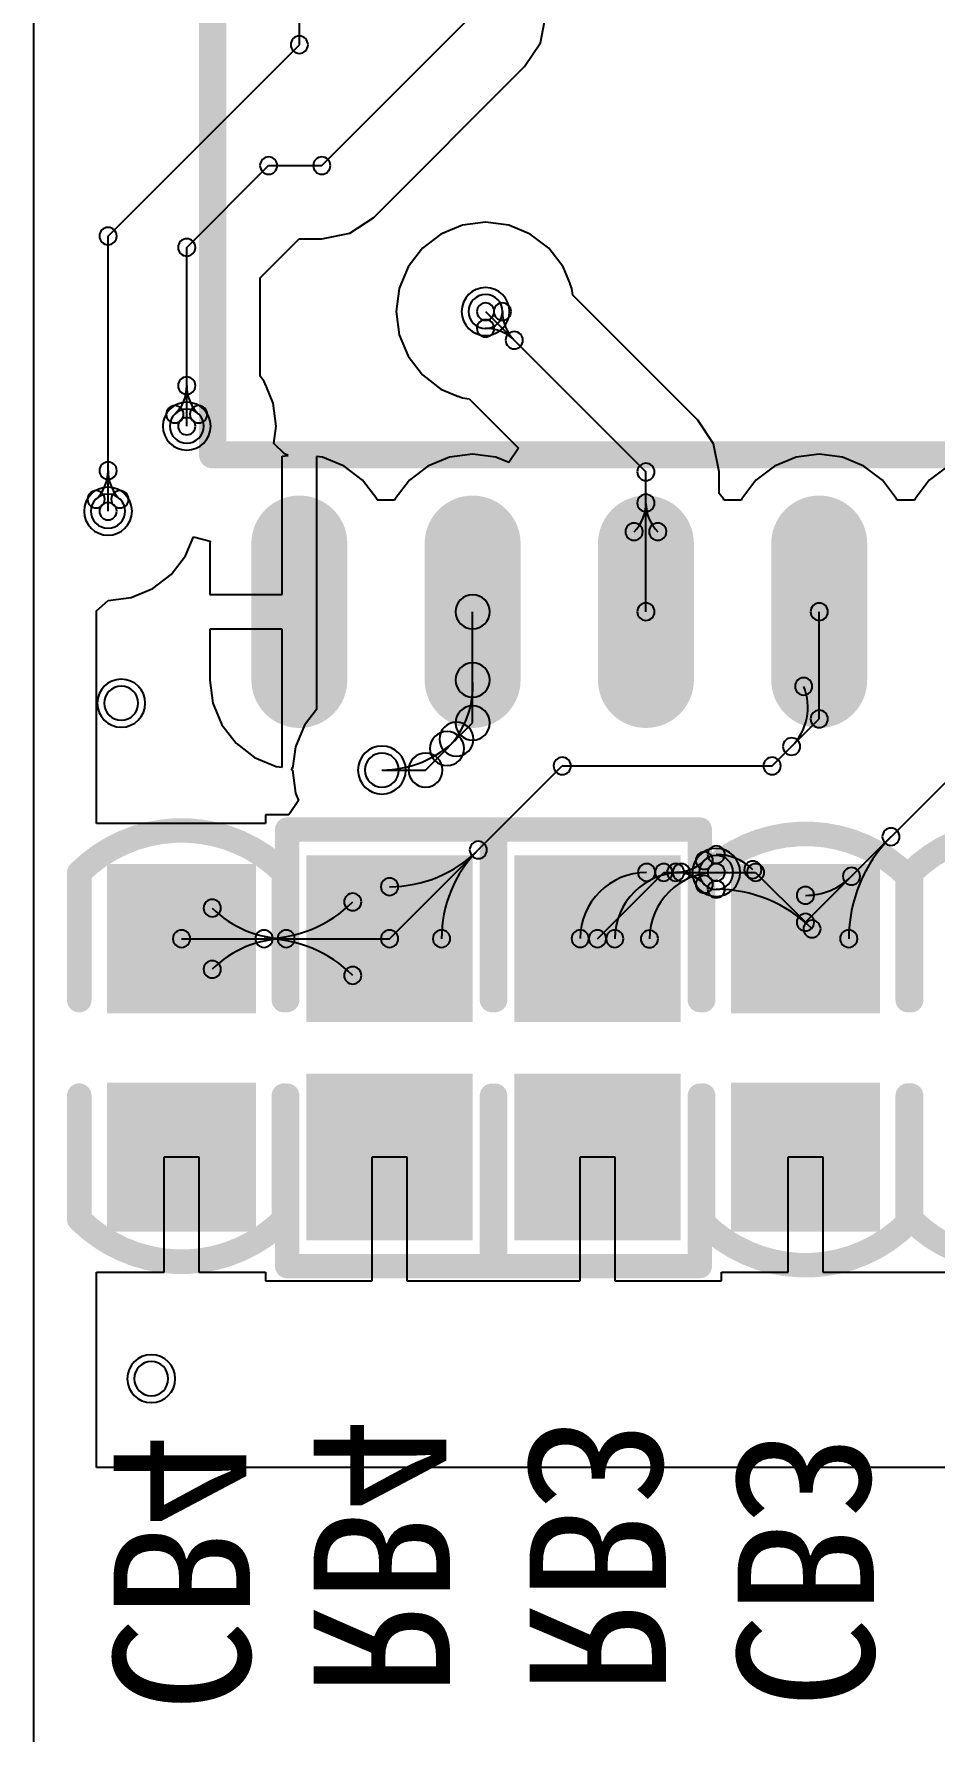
# Model space of a CAD drawing. Header units: inches. Extents: x 32166 to 34772, y 2386 to 4229.
# Drawn here: x 32893.2 to 32921.7, y 3108.7 to 3162.5 of the extents above; entities that cross this region are included whole.
import ezdxf

# ---------------------------------------------------------------- set-up
doc = ezdxf.new("R2010")
doc.units = ezdxf.units.IN
doc.header["$LTSCALE"] = 0.64311
doc.header["$MEASUREMENT"] = 0
for name, color, linetype in [('BOTTOMLAYER', 5, 'CONTINUOUS'), ('BOTTOMOVERLAY', 54, 'CONTINUOUS'), ('BOTTOMPASTE', 16, 'CONTINUOUS'), ('BOTTOMSOLDER', 6, 'CONTINUOUS'), ('KEEPOUTLAYER', 6, 'CONTINUOUS'), ('MULTILAYER', 9, 'CONTINUOUS')]:
    doc.layers.add(name, color=color, linetype=linetype)
doc.styles.get("Standard").update_dxf_attribs({"font": 'txt', "width": 0.8})

msp = doc.modelspace()

# ---------------------------------------------------------------- linework, layer by layer
at = {"layer": 'BOTTOMLAYER'}
for p, q in [((32901.57, 3162.128), (32901.57, 3167.938)), ((32902.282, 3158.305), (32907.056, 3163.079)), ((32909.2, 3162.19), (32909.377, 3163.079)), ((32895.513, 3156.072), (32901.57, 3162.128)), ((32908.697, 3161.437), (32909.2, 3162.19)), ((32903.924, 3156.664), (32908.697, 3161.437)), ((32898.006, 3155.713), (32900.598, 3158.305)), ((32900.598, 3158.305), (32902.282, 3158.305)), ((32903.171, 3156.16), (32903.924, 3156.664)), ((32906.733, 3156.418), (32906.05, 3156.135)), ((32907.466, 3156.515), (32906.733, 3156.418)), ((32908.199, 3156.418), (32907.466, 3156.515)), ((32908.882, 3156.135), (32908.199, 3156.418)), ((32895.513, 3147.362), (32895.513, 3156.072)), ((32900.327, 3154.751), (32901.559, 3155.984)), ((32901.559, 3155.984), (32902.282, 3155.984)), ((32902.282, 3155.984), (32903.171, 3156.16)), ((32906.05, 3156.135), (32905.464, 3155.685)), ((32909.469, 3155.685), (32908.882, 3156.135)), ((32898.006, 3150.054), (32898.006, 3155.713)), ((32905.464, 3155.685), (32905.014, 3155.099)), ((32909.919, 3155.099), (32909.469, 3155.685)), ((32905.014, 3155.099), (32904.731, 3154.416)), ((32910.13, 3154.589), (32909.919, 3155.099)), ((32900.327, 3151.641), (32900.327, 3154.751)), ((32904.731, 3154.416), (32904.634, 3153.683)), ((32910.142, 3154.571), (32910.13, 3154.589)), ((32910.146, 3154.55), (32910.142, 3154.571)), ((32910.202, 3154.416), (32910.146, 3154.55)), ((32910.23, 3154.201), (32910.202, 3154.416)), ((32914.184, 3150.248), (32910.23, 3154.201)), ((32904.634, 3153.683), (32904.731, 3152.95)), ((32907.466, 3153.683), (32912.542, 3148.607)), ((32904.731, 3152.95), (32905.014, 3152.266)), ((32905.014, 3152.266), (32905.464, 3151.68)), ((32900.458, 3151.47), (32900.327, 3151.641)), ((32905.464, 3151.68), (32906.05, 3151.23)), ((32900.514, 3151.336), (32900.458, 3151.47)), ((32900.526, 3151.318), (32900.514, 3151.336)), ((32900.53, 3151.297), (32900.526, 3151.318)), ((32900.741, 3150.787), (32900.53, 3151.297)), ((32906.05, 3151.23), (32906.56, 3151.018)), ((32906.56, 3151.018), (32906.578, 3151.007)), ((32900.838, 3150.054), (32900.741, 3150.787)), ((32906.578, 3151.007), (32906.599, 3151.002)), ((32906.599, 3151.002), (32906.733, 3150.947)), ((32906.733, 3150.947), (32906.947, 3150.919)), ((32906.947, 3150.919), (32908.507, 3149.359)), ((32900.765, 3149.504), (32900.838, 3150.054)), ((32914.687, 3149.495), (32914.184, 3150.248)), ((32901.095, 3149.174), (32900.765, 3149.504)), ((32914.864, 3148.607), (32914.687, 3149.495)), ((32901.021, 3149.099), (32901.215, 3149.124)), ((32901.021, 3144.727), (32901.021, 3149.099)), ((32901.215, 3149.124), (32901.095, 3149.174)), ((32902.303, 3149.074), (32902.118, 3149.098)), ((32902.118, 3149.098), (32902.118, 3144.177)), ((32902.986, 3148.791), (32902.303, 3149.074)), ((32906.323, 3149.074), (32905.64, 3148.791)), ((32907.056, 3149.171), (32906.323, 3149.074)), ((32907.789, 3149.074), (32907.056, 3149.171)), ((32908.202, 3148.903), (32907.789, 3149.074)), ((32908.507, 3149.359), (32908.202, 3148.903)), ((32917.296, 3149.074), (32916.613, 3148.791)), ((32918.029, 3149.171), (32917.296, 3149.074)), ((32918.762, 3149.074), (32918.029, 3149.171)), ((32919.445, 3148.791), (32918.762, 3149.074)), ((32903.572, 3148.341), (32902.986, 3148.791)), ((32904.022, 3147.755), (32903.572, 3148.341)), ((32905.053, 3148.341), (32904.603, 3147.755)), ((32905.64, 3148.791), (32905.053, 3148.341)), ((32912.542, 3144.178), (32912.542, 3148.607)), ((32914.864, 3147.926), (32914.864, 3148.607)), ((32916.026, 3148.341), (32915.576, 3147.755)), ((32916.613, 3148.791), (32916.026, 3148.341)), ((32920.031, 3148.341), (32919.445, 3148.791)), ((32920.481, 3147.755), (32920.031, 3148.341)), ((32921.512, 3148.341), (32921.062, 3147.755)), ((32922.099, 3148.791), (32921.512, 3148.341)), ((32914.995, 3147.755), (32914.864, 3147.926)), ((32904.038, 3147.716), (32904.022, 3147.755)), ((32904.587, 3147.716), (32904.038, 3147.716)), ((32904.603, 3147.755), (32904.587, 3147.716)), ((32915.011, 3147.716), (32914.995, 3147.755)), ((32915.56, 3147.716), (32915.011, 3147.716)), ((32915.576, 3147.755), (32915.56, 3147.716)), ((32920.498, 3147.716), (32920.481, 3147.755)), ((32921.046, 3147.716), (32920.498, 3147.716)), ((32921.062, 3147.755), (32921.046, 3147.716)), ((32897.966, 3145.946), (32898.217, 3146.553)), ((32898.217, 3146.553), (32898.747, 3146.411)), ((32898.747, 3146.411), (32898.737, 3146.338)), ((32898.737, 3146.338), (32898.737, 3144.727)), ((32897.516, 3145.36), (32897.966, 3145.946)), ((32896.929, 3144.91), (32897.516, 3145.36)), ((32895.513, 3144.53), (32896.246, 3144.627)), ((32896.246, 3144.627), (32896.929, 3144.91)), ((32898.737, 3144.727), (32901.021, 3144.727)), ((32895.149, 3144.211), (32895.513, 3144.53)), ((32895.149, 3137.478), (32895.149, 3144.211)), ((32902.118, 3144.177), (32902.118, 3141.089)), ((32907.056, 3140.658), (32907.056, 3144.178)), ((32918.029, 3140.787), (32918.029, 3144.178)), ((32901.021, 3143.63), (32898.737, 3143.63)), ((32898.737, 3143.63), (32898.737, 3142.018)), ((32901.021, 3139.258), (32901.021, 3143.63)), ((32898.737, 3142.018), (32898.834, 3141.285)), ((32898.834, 3141.285), (32899.117, 3140.602)), ((32902.118, 3141.089), (32901.73, 3140.584)), ((32899.117, 3140.602), (32899.567, 3140.016)), ((32901.73, 3140.584), (32901.447, 3139.9)), ((32905.566, 3139.167), (32907.056, 3140.658)), ((32916.538, 3139.297), (32918.029, 3140.787)), ((32917.593, 3134.347), (32923.515, 3140.269)), ((32899.567, 3140.016), (32900.153, 3139.566)), ((32901.447, 3139.9), (32901.357, 3139.214)), ((32900.153, 3139.566), (32900.836, 3139.283)), ((32900.836, 3139.283), (32901.021, 3139.258)), ((32901.357, 3139.214), (32901.31, 3139.22)), ((32901.31, 3139.22), (32901.351, 3139.167)), ((32904.426, 3133.829), (32909.893, 3139.297)), ((32909.893, 3139.297), (32916.538, 3139.297)), ((32901.351, 3139.167), (32901.447, 3138.434)), ((32904.183, 3139.167), (32905.566, 3139.167)), ((32901.541, 3138.208), (32901.236, 3137.752)), ((32901.447, 3138.434), (32901.541, 3138.208)), ((32901.236, 3137.752), (32900.503, 3137.752)), ((32900.503, 3137.752), (32900.503, 3137.478)), ((32900.503, 3137.478), (32895.149, 3137.478)), ((32911.009, 3133.829), (32913.107, 3135.927)), ((32913.107, 3135.927), (32914.768, 3135.927)), ((32914.768, 3135.927), (32916.013, 3135.927)), ((32916.013, 3135.927), (32917.593, 3134.347)), ((32897.842, 3133.829), (32904.426, 3133.829)), ((32897.293, 3123.269), (32897.293, 3126.918)), ((32897.293, 3126.918), (32898.391, 3126.918)), ((32898.391, 3126.918), (32898.391, 3123.269)), ((32903.877, 3122.995), (32903.877, 3126.918)), ((32903.877, 3126.918), (32904.974, 3126.918)), ((32904.974, 3126.918), (32904.974, 3122.995)), ((32910.461, 3122.995), (32910.461, 3126.918)), ((32910.461, 3126.918), (32911.558, 3126.918)), ((32911.558, 3126.918), (32911.558, 3122.995)), ((32917.044, 3123.269), (32917.044, 3126.918)), ((32917.044, 3126.918), (32918.142, 3126.918)), ((32918.142, 3126.918), (32918.142, 3123.269)), ((32895.149, 3117.092), (32895.149, 3123.269)), ((32895.149, 3123.269), (32897.293, 3123.269)), ((32898.391, 3123.269), (32900.503, 3123.269)), ((32900.503, 3123.269), (32900.503, 3122.995)), ((32914.932, 3122.995), (32914.932, 3123.269)), ((32914.932, 3123.269), (32917.044, 3123.269)), ((32918.142, 3123.269), (32923.628, 3123.269)), ((32900.503, 3122.995), (32903.877, 3122.995)), ((32904.974, 3122.995), (32910.461, 3122.995)), ((32911.558, 3122.995), (32914.932, 3122.995)), ((32931.504, 3117.092), (32895.149, 3117.092))]:
    msp.add_line(p, q, dxfattribs=at)
at = {"layer": 'BOTTOMLAYER', "const_width": 2.16}
for points in [[(32901.57, 3146.338), (32901.57, 3142.018)], [(32907.056, 3146.338), (32907.056, 3142.018)], [(32912.542, 3146.338), (32912.542, 3142.018)], [(32918.029, 3146.338), (32918.029, 3142.018)]]:
    msp.add_lwpolyline(points, dxfattribs=at)
at = {"layer": 'BOTTOMLAYER', "const_width": 1.08}
for points in [[(32901.57, 3145.798, 1), (32901.57, 3146.878, 1)], [(32907.056, 3145.798, 1), (32907.056, 3146.878, 1)], [(32912.542, 3145.798, 1), (32912.542, 3146.878, 1)], [(32918.029, 3145.798, 1), (32918.029, 3146.878, 1)], [(32901.57, 3141.478, 1), (32901.57, 3142.558, 1)], [(32907.056, 3141.478, 1), (32907.056, 3142.558, 1)], [(32912.542, 3141.478, 1), (32912.542, 3142.558, 1)], [(32918.029, 3141.478, 1), (32918.029, 3142.558, 1)]]:
    msp.add_lwpolyline(points, format="xyb", close=True, dxfattribs=at)
at = {"layer": 'BOTTOMLAYER'}
for centre, radius, start, end in [((32901.57, 3162.128), 0.274, 0, 180), ((32901.57, 3162.128), 0.274, 0, 180), ((32901.57, 3162.128), 0.274, 180, 0), ((32901.57, 3162.128), 0.274, 180, 0), ((32900.598, 3158.305), 0.274, 0, 180), ((32900.598, 3158.305), 0.274, 0, 180), ((32902.282, 3158.305), 0.274, 0, 180), ((32902.282, 3158.305), 0.274, 0, 180), ((32900.598, 3158.305), 0.274, 180, 0), ((32900.598, 3158.305), 0.274, 180, 0), ((32902.282, 3158.305), 0.274, 180, 0), ((32902.282, 3158.305), 0.274, 180, 0), ((32895.513, 3156.072), 0.274, 0, 180), ((32895.513, 3156.072), 0.274, 0, 180), ((32895.513, 3156.072), 0.274, 180, 0), ((32895.513, 3156.072), 0.274, 180, 0), ((32898.006, 3155.713), 0.274, 0, 180), ((32898.006, 3155.713), 0.274, 0, 180), ((32898.006, 3155.713), 0.274, 180, 0), ((32898.006, 3155.713), 0.274, 180, 0), ((32907.466, 3153.683), 0.54, 0, 180), ((32907.466, 3153.683), 0.274, 0, 180), ((32907.998, 3153.683), 0.274, 0, 180), ((32907.998, 3153.683), 0.274, 0, 180), ((32907.466, 3153.683), 0.54, 180, 0), ((32907.466, 3153.683), 0.274, 180, 0), ((32907.466, 3153.151), 0.274, 0, 180), ((32907.466, 3153.151), 0.274, 0, 180), ((32907.998, 3153.683), 0.274, 180, 0), ((32907.998, 3153.683), 0.274, 180, 0), ((32909.28, 3153.683), 1.283, 180.0004, 225.0004), ((32909.28, 3153.683), 1.283, 180.0004, 225.0004), ((32907.466, 3153.151), 0.274, 180, 0), ((32907.466, 3153.151), 0.274, 180, 0), ((32907.466, 3151.868), 1.283, 44.9996, 89.9996), ((32907.466, 3151.868), 1.283, 44.9996, 89.9996), ((32908.373, 3152.775), 0.274, 0, 180), ((32908.373, 3152.775), 0.274, 0, 180), ((32908.373, 3152.775), 0.274, 0, 180), ((32908.373, 3152.775), 0.274, 0, 180), ((32908.373, 3152.775), 0.274, 180, 0), ((32908.373, 3152.775), 0.274, 180, 0), ((32908.373, 3152.775), 0.274, 180, 0), ((32908.373, 3152.775), 0.274, 180, 0), ((32898.006, 3151.337), 0.274, 0, 180), ((32898.006, 3151.337), 0.274, 0, 180), ((32898.006, 3151.337), 0.274, 0, 180), ((32898.006, 3151.337), 0.274, 0, 180), ((32896.723, 3151.337), 1.283, 314.9996, 359.9996), ((32896.723, 3151.337), 1.283, 314.9996, 359.9996), ((32898.006, 3151.337), 0.274, 180, 0), ((32898.006, 3151.337), 0.274, 180, 0), ((32898.006, 3151.337), 0.274, 180, 0), ((32898.006, 3151.337), 0.274, 180, 0), ((32899.288, 3151.337), 1.283, 180.0004, 225.0004), ((32899.288, 3151.337), 1.283, 180.0004, 225.0004), ((32897.63, 3150.429), 0.274, 0, 180), ((32897.63, 3150.429), 0.274, 0, 180), ((32898.006, 3150.054), 0.54, 0, 180), ((32898.381, 3150.429), 0.274, 0, 180), ((32898.381, 3150.429), 0.274, 0, 180), ((32897.63, 3150.429), 0.274, 180, 0), ((32897.63, 3150.429), 0.274, 180, 0), ((32898.006, 3150.054), 0.54, 180, 0), ((32898.006, 3150.054), 0.274, 0, 180), ((32898.006, 3150.054), 0.274, 180, 0), ((32898.381, 3150.429), 0.274, 180, 0), ((32898.381, 3150.429), 0.274, 180, 0), ((32895.513, 3148.645), 0.274, 0, 180), ((32895.513, 3148.645), 0.274, 0, 180), ((32895.513, 3148.645), 0.274, 0, 180), ((32895.513, 3148.645), 0.274, 0, 180), ((32912.542, 3148.607), 0.274, 0, 180), ((32912.542, 3148.607), 0.274, 0, 180), ((32894.23, 3148.645), 1.283, 314.9996, 359.9996), ((32894.23, 3148.645), 1.283, 314.9996, 359.9996), ((32895.513, 3148.645), 0.274, 180, 0), ((32895.513, 3148.645), 0.274, 180, 0), ((32895.513, 3148.645), 0.274, 180, 0), ((32895.513, 3148.645), 0.274, 180, 0), ((32896.796, 3148.645), 1.283, 180.0004, 225.0004), ((32896.796, 3148.645), 1.283, 180.0004, 225.0004), ((32912.542, 3148.607), 0.274, 180, 0), ((32912.542, 3148.607), 0.274, 180, 0), ((32895.137, 3147.738), 0.274, 0, 180), ((32895.137, 3147.738), 0.274, 0, 180), ((32895.513, 3147.362), 0.54, 0, 180), ((32895.889, 3147.738), 0.274, 0, 180), ((32895.889, 3147.738), 0.274, 0, 180), ((32912.542, 3147.621), 0.274, 0, 180), ((32912.542, 3147.621), 0.274, 0, 180), ((32912.542, 3147.621), 0.274, 0, 180), ((32912.542, 3147.621), 0.274, 0, 180), ((32895.137, 3147.738), 0.274, 180, 0), ((32895.137, 3147.738), 0.274, 180, 0), ((32895.513, 3147.362), 0.54, 180, 0), ((32895.513, 3147.362), 0.274, 0, 180), ((32895.513, 3147.362), 0.274, 180, 0), ((32895.889, 3147.738), 0.274, 180, 0), ((32895.889, 3147.738), 0.274, 180, 0), ((32911.259, 3147.621), 1.283, 314.9996, 359.9996), ((32911.259, 3147.621), 1.283, 314.9996, 359.9996), ((32912.542, 3147.621), 0.274, 180, 0), ((32912.542, 3147.621), 0.274, 180, 0), ((32912.542, 3147.621), 0.274, 180, 0), ((32912.542, 3147.621), 0.274, 180, 0), ((32913.825, 3147.621), 1.283, 180.0004, 225.0004), ((32913.825, 3147.621), 1.283, 180.0004, 225.0004), ((32912.167, 3146.714), 0.274, 0, 180), ((32912.167, 3146.714), 0.274, 0, 180), ((32912.918, 3146.714), 0.274, 0, 180), ((32912.918, 3146.714), 0.274, 0, 180), ((32912.167, 3146.714), 0.274, 180, 0), ((32912.167, 3146.714), 0.274, 180, 0), ((32912.918, 3146.714), 0.274, 180, 0), ((32912.918, 3146.714), 0.274, 180, 0), ((32907.056, 3144.178), 0.54, 0, 180), ((32907.056, 3144.178), 0.54, 180, 0), ((32912.542, 3144.178), 0.274, 0, 180), ((32912.542, 3144.178), 0.274, 180, 0), ((32918.029, 3144.178), 0.274, 0, 180), ((32918.029, 3144.178), 0.274, 180, 0), ((32907.056, 3142.018), 0.54, 0, 180), ((32907.056, 3142.018), 0.54, 0, 180), ((32904.273, 3141.82), 2.789, 315.0002, 4.0752), ((32904.273, 3141.82), 2.789, 315.0002, 4.0752), ((32907.056, 3142.018), 0.54, 180, 0), ((32907.056, 3142.018), 0.54, 180, 0), ((32917.537, 3141.817), 0.274, 0, 180), ((32917.537, 3141.817), 0.274, 0, 180), ((32895.932, 3141.284), 0.54, 0, 180), ((32915.914, 3141.153), 1.754, 315.0001, 22.2591), ((32915.914, 3141.153), 1.754, 315.0001, 22.2591), ((32917.537, 3141.817), 0.274, 180, 0), ((32917.537, 3141.817), 0.274, 180, 0), ((32895.932, 3141.284), 0.54, 180, 0), ((32907.056, 3140.658), 0.54, 0, 180), ((32907.056, 3140.658), 0.54, 0, 180), ((32918.029, 3140.787), 0.274, 0, 180), ((32918.029, 3140.787), 0.274, 0, 180), ((32906.246, 3139.848), 0.54, 0, 180), ((32906.246, 3139.848), 0.54, 0, 180), ((32906.543, 3140.145), 0.54, 0, 180), ((32906.543, 3140.145), 0.54, 0, 180), ((32907.056, 3140.658), 0.54, 180, 0), ((32907.056, 3140.658), 0.54, 180, 0), ((32918.029, 3140.787), 0.274, 180, 0), ((32918.029, 3140.787), 0.274, 180, 0), ((32904.183, 3142.505), 3.337, 270, 315), ((32904.183, 3142.505), 3.337, 270, 315), ((32906.246, 3139.848), 0.54, 180, 0), ((32906.246, 3139.848), 0.54, 180, 0), ((32906.543, 3140.145), 0.54, 180, 0), ((32906.543, 3140.145), 0.54, 180, 0), ((32917.154, 3139.913), 0.274, 0, 180), ((32917.154, 3139.913), 0.274, 0, 180), ((32917.154, 3139.913), 0.274, 180, 0), ((32917.154, 3139.913), 0.274, 180, 0), ((32904.183, 3139.167), 0.54, 0, 180), ((32904.183, 3139.167), 0.54, 0, 180), ((32904.183, 3139.167), 0.54, 0, 180), ((32904.183, 3139.167), 0.54, 0, 180), ((32905.566, 3139.167), 0.54, 0, 180), ((32905.566, 3139.167), 0.54, 0, 180), ((32909.893, 3139.297), 0.274, 0, 180), ((32909.893, 3139.297), 0.274, 0, 180), ((32909.893, 3139.297), 0.274, 180, 0), ((32909.893, 3139.297), 0.274, 180, 0), ((32916.538, 3139.297), 0.274, 0, 180), ((32916.538, 3139.297), 0.274, 0, 180), ((32916.538, 3139.297), 0.274, 180, 0), ((32916.538, 3139.297), 0.274, 180, 0), ((32904.183, 3139.167), 0.54, 180, 0), ((32904.183, 3139.167), 0.54, 180, 0), ((32904.183, 3139.167), 0.54, 180, 0), ((32904.183, 3139.167), 0.54, 180, 0), ((32905.566, 3139.167), 0.54, 180, 0), ((32905.566, 3139.167), 0.54, 180, 0), ((32923.526, 3133.829), 4.561, 135, 180), ((32923.526, 3133.829), 4.561, 135, 180), ((32920.301, 3137.055), 0.274, 0, 180), ((32920.301, 3137.055), 0.274, 0, 180), ((32920.301, 3137.055), 0.274, 180, 0), ((32920.301, 3137.055), 0.274, 180, 0), ((32904.426, 3139.449), 3.974, 270, 315), ((32904.426, 3139.449), 3.974, 270, 315), ((32910.045, 3133.829), 3.974, 135, 180), ((32910.045, 3133.829), 3.974, 135, 180), ((32907.236, 3136.639), 0.274, 0, 180), ((32907.236, 3136.639), 0.274, 0, 180), ((32907.236, 3136.639), 0.274, 0, 180), ((32907.236, 3136.639), 0.274, 0, 180), ((32907.236, 3136.639), 0.274, 180, 0), ((32907.236, 3136.639), 0.274, 180, 0), ((32907.236, 3136.639), 0.274, 180, 0), ((32907.236, 3136.639), 0.274, 180, 0), ((32914.392, 3136.303), 0.274, 0, 180), ((32914.392, 3136.303), 0.274, 0, 180), ((32914.768, 3136.493), 0.274, 0, 180), ((32914.768, 3136.493), 0.274, 0, 180), ((32912.565, 3135.927), 0.274, 0, 180), ((32912.565, 3135.927), 0.274, 0, 180), ((32913.107, 3135.927), 0.274, 0, 180), ((32913.107, 3135.927), 0.274, 0, 180), ((32913.485, 3135.927), 0.274, 0, 180), ((32913.485, 3135.927), 0.274, 0, 180), ((32913.485, 3135.927), 0.274, 0, 180), ((32913.485, 3135.927), 0.274, 0, 180), ((32913.666, 3135.927), 0.274, 0, 180), ((32913.666, 3135.927), 0.274, 0, 180), ((32913.485, 3137.21), 1.283, 270.0004, 315.0004), ((32913.485, 3137.21), 1.283, 270.0004, 315.0004), ((32914.392, 3136.303), 0.274, 180, 0), ((32914.392, 3136.303), 0.274, 180, 0), ((32914.768, 3135.927), 0.54, 0, 180), ((32914.768, 3136.493), 0.274, 180, 0), ((32914.768, 3136.493), 0.274, 180, 0), ((32914.768, 3135.927), 0.274, 0, 180), ((32914.768, 3135.927), 0.274, 0, 180), ((32914.768, 3135.927), 0.274, 0, 180), ((32914.768, 3135.927), 0.274, 0, 180), ((32914.768, 3134.853), 1.64, 45.0003, 90.0003), ((32914.768, 3134.853), 1.64, 45.0003, 90.0003), ((32915.927, 3136.013), 0.274, 0, 180), ((32915.927, 3136.013), 0.274, 0, 180), ((32915.927, 3136.013), 0.274, 180, 0), ((32915.927, 3136.013), 0.274, 180, 0), ((32916.013, 3135.927), 0.274, 0, 180), ((32916.013, 3135.927), 0.274, 0, 180), ((32919.051, 3135.805), 0.274, 0, 180), ((32919.051, 3135.805), 0.274, 0, 180), ((32904.426, 3135.475), 0.274, 0, 180), ((32904.426, 3135.475), 0.274, 0, 180), ((32904.426, 3135.475), 0.274, 180, 0), ((32904.426, 3135.475), 0.274, 180, 0), ((32912.565, 3133.823), 2.104, 90, 179.78), ((32912.565, 3133.823), 2.104, 90, 179.78), ((32913.666, 3133.819), 2.108, 89.9999, 179.7799), ((32913.666, 3133.819), 2.108, 89.9999, 179.7799), ((32912.565, 3135.927), 0.274, 180, 0), ((32912.565, 3135.927), 0.274, 180, 0), ((32914.768, 3133.815), 2.112, 90, 179.78), ((32914.768, 3133.815), 2.112, 90, 179.78), ((32913.107, 3135.927), 0.274, 180, 0), ((32913.107, 3135.927), 0.274, 180, 0), ((32913.485, 3135.927), 0.274, 180, 0), ((32913.485, 3135.927), 0.274, 180, 0), ((32913.485, 3135.927), 0.274, 180, 0), ((32913.485, 3135.927), 0.274, 180, 0), ((32913.666, 3135.927), 0.274, 180, 0), ((32913.666, 3135.927), 0.274, 180, 0), ((32913.485, 3134.644), 1.283, 44.9996, 89.9996), ((32913.485, 3134.644), 1.283, 44.9996, 89.9996), ((32914.392, 3135.551), 0.274, 0, 180), ((32914.392, 3135.551), 0.274, 0, 180), ((32914.392, 3135.551), 0.274, 180, 0), ((32914.392, 3135.551), 0.274, 180, 0), ((32914.768, 3135.927), 0.54, 180, 0), ((32914.768, 3135.927), 0.274, 180, 0), ((32914.768, 3135.927), 0.274, 180, 0), ((32914.768, 3135.927), 0.274, 180, 0), ((32914.768, 3135.927), 0.274, 180, 0), ((32914.768, 3135.396), 0.274, 0, 180), ((32914.768, 3135.396), 0.274, 0, 180), ((32916.013, 3135.927), 0.274, 180, 0), ((32916.013, 3135.927), 0.274, 180, 0), ((32917.593, 3135.201), 0.274, 0, 180), ((32917.593, 3135.201), 0.274, 0, 180), ((32917.593, 3137.262), 2.062, 270.0001, 315.0001), ((32917.593, 3137.262), 2.062, 270.0001, 315.0001), ((32919.051, 3135.805), 0.274, 180, 0), ((32919.051, 3135.805), 0.274, 180, 0), ((32898.812, 3134.799), 0.274, 0, 180), ((32898.812, 3134.799), 0.274, 0, 180), ((32900.452, 3137.803), 3.974, 270, 315), ((32900.452, 3137.803), 3.974, 270, 315), ((32903.262, 3134.993), 0.274, 0, 180), ((32903.262, 3134.993), 0.274, 0, 180), ((32903.262, 3134.993), 0.274, 180, 0), ((32903.262, 3134.993), 0.274, 180, 0), ((32914.768, 3135.396), 0.274, 180, 0), ((32914.768, 3135.396), 0.274, 180, 0), ((32914.768, 3131.107), 4.289, 45, 90), ((32914.768, 3131.107), 4.289, 45, 90), ((32917.593, 3135.201), 0.274, 180, 0), ((32917.593, 3135.201), 0.274, 180, 0), ((32898.812, 3134.799), 0.274, 180, 0), ((32898.812, 3134.799), 0.274, 180, 0), ((32901.153, 3137.141), 3.311, 225.0001, 270.0001), ((32901.153, 3137.141), 3.311, 225.0001, 270.0001), ((32917.593, 3134.347), 0.274, 0, 180), ((32917.593, 3134.347), 0.274, 0, 180), ((32917.801, 3134.14), 0.274, 0, 180), ((32917.801, 3134.14), 0.274, 0, 180), ((32897.842, 3133.829), 0.274, 0, 180), ((32897.842, 3133.829), 0.274, 180, 0), ((32901.153, 3130.518), 3.311, 89.9999, 134.9999), ((32901.153, 3130.518), 3.311, 89.9999, 134.9999), ((32900.452, 3133.829), 0.274, 0, 180), ((32900.452, 3133.829), 0.274, 0, 180), ((32900.452, 3133.829), 0.274, 0, 180), ((32900.452, 3133.829), 0.274, 0, 180), ((32900.452, 3133.829), 0.274, 180, 0), ((32900.452, 3133.829), 0.274, 180, 0), ((32900.452, 3133.829), 0.274, 180, 0), ((32900.452, 3133.829), 0.274, 180, 0), ((32900.452, 3129.856), 3.974, 45, 90), ((32900.452, 3129.856), 3.974, 45, 90), ((32901.153, 3133.829), 0.274, 0, 180), ((32901.153, 3133.829), 0.274, 0, 180), ((32901.153, 3133.829), 0.274, 0, 180), ((32901.153, 3133.829), 0.274, 0, 180), ((32901.153, 3133.829), 0.274, 180, 0), ((32901.153, 3133.829), 0.274, 180, 0), ((32901.153, 3133.829), 0.274, 180, 0), ((32901.153, 3133.829), 0.274, 180, 0), ((32904.426, 3133.829), 0.274, 0, 180), ((32904.426, 3133.829), 0.274, 0, 180), ((32904.426, 3133.829), 0.274, 180, 0), ((32904.426, 3133.829), 0.274, 180, 0), ((32906.072, 3133.829), 0.274, 0, 180), ((32906.072, 3133.829), 0.274, 0, 180), ((32906.072, 3133.829), 0.274, 180, 0), ((32906.072, 3133.829), 0.274, 180, 0), ((32910.461, 3133.831), 0.274, 0, 180), ((32910.461, 3133.831), 0.274, 0, 180), ((32910.461, 3133.831), 0.274, 180, 0), ((32910.461, 3133.831), 0.274, 180, 0), ((32911.009, 3133.829), 0.274, 0, 180), ((32911.009, 3133.829), 0.274, 180, 0), ((32911.558, 3133.827), 0.274, 0, 180), ((32911.558, 3133.827), 0.274, 0, 180), ((32911.558, 3133.827), 0.274, 180, 0), ((32911.558, 3133.827), 0.274, 180, 0), ((32912.655, 3133.823), 0.274, 0, 180), ((32912.655, 3133.823), 0.274, 0, 180), ((32912.655, 3133.823), 0.274, 180, 0), ((32912.655, 3133.823), 0.274, 180, 0), ((32917.593, 3134.347), 0.274, 180, 0), ((32917.593, 3134.347), 0.274, 180, 0), ((32917.801, 3134.14), 0.274, 180, 0), ((32917.801, 3134.14), 0.274, 180, 0), ((32918.965, 3133.829), 0.274, 0, 180), ((32918.965, 3133.829), 0.274, 0, 180), ((32918.965, 3133.829), 0.274, 180, 0), ((32918.965, 3133.829), 0.274, 180, 0), ((32898.812, 3132.859), 0.274, 0, 180), ((32898.812, 3132.859), 0.274, 0, 180), ((32898.812, 3132.859), 0.274, 180, 0), ((32898.812, 3132.859), 0.274, 180, 0), ((32903.262, 3132.665), 0.274, 0, 180), ((32903.262, 3132.665), 0.274, 0, 180), ((32903.262, 3132.665), 0.274, 180, 0), ((32903.262, 3132.665), 0.274, 180, 0), ((32896.882, 3119.9), 0.54, 0, 180), ((32896.882, 3119.9), 0.54, 180, 0)]:
    msp.add_arc(centre, radius, start, end, dxfattribs=at)
for points in [[(32902.231, 3136.024), (32902.231, 3131.635), (32906.62, 3136.024), (32906.62, 3131.635)], [(32908.815, 3136.024), (32908.815, 3131.635), (32913.204, 3136.024), (32913.204, 3131.635)], [(32899.762, 3131.909), (32899.762, 3135.75), (32895.922, 3131.909), (32895.922, 3135.75)], [(32915.673, 3135.75), (32915.673, 3131.909), (32919.513, 3135.75), (32919.513, 3131.909)], [(32902.231, 3129.112), (32902.231, 3124.723), (32906.62, 3129.112), (32906.62, 3124.723)], [(32908.815, 3129.112), (32908.815, 3124.723), (32913.204, 3129.112), (32913.204, 3124.723)], [(32899.762, 3124.997), (32899.762, 3128.838), (32895.922, 3124.997), (32895.922, 3128.838)], [(32915.673, 3128.838), (32915.673, 3124.997), (32919.513, 3128.838), (32919.513, 3124.997)]]:
    msp.add_solid(points, dxfattribs=at)
at = {"layer": 'BOTTOMOVERLAY'}
for points, const_width in [([(32898.826, 3149.146), (32898.826, 3162.97)], 0.864), ([(32898.826, 3149.146), (32942.718, 3149.146)], 0.864), ([(32901.186, 3131.885), (32901.186, 3137.285)], 0.768), ([(32901.186, 3137.285), (32907.666, 3137.285)], 0.768), ([(32907.666, 3131.885), (32907.666, 3137.285)], 0.768), ([(32907.769, 3131.885), (32907.769, 3137.285)], 0.768), ([(32907.769, 3137.285), (32914.249, 3137.285)], 0.768), ([(32914.249, 3131.885), (32914.249, 3137.285)], 0.768), ([(32894.602, 3131.885), (32894.602, 3135.915)], 0.778), ([(32901.082, 3131.885), (32901.082, 3135.915)], 0.778), ([(32914.353, 3131.885), (32914.353, 3135.805)], 0.778), ([(32920.833, 3131.885), (32920.833, 3135.805)], 0.778), ([(32920.937, 3131.885), (32920.937, 3135.915)], 0.778), ([(32894.602, 3124.942), (32894.602, 3128.861)], 0.778), ([(32901.082, 3124.942), (32901.082, 3128.861)], 0.778), ([(32901.186, 3123.461), (32901.186, 3128.861)], 0.768), ([(32907.666, 3123.461), (32907.666, 3128.861)], 0.768), ([(32907.769, 3123.461), (32907.769, 3128.861)], 0.768), ([(32914.249, 3123.461), (32914.249, 3128.861)], 0.768), ([(32914.353, 3124.832), (32914.353, 3128.861)], 0.778), ([(32920.833, 3124.832), (32920.833, 3128.861)], 0.778), ([(32920.937, 3124.942), (32920.937, 3128.861)], 0.778), ([(32901.186, 3123.461), (32907.666, 3123.461)], 0.768), ([(32907.769, 3123.461), (32914.249, 3123.461)], 0.768)]:
    msp.add_lwpolyline(points, dxfattribs=dict(at, const_width=const_width))
for points, const_width in [([(32898.826, 3148.93, 1), (32898.826, 3149.362, 1)], 0.432), ([(32898.826, 3148.93, 1), (32898.826, 3149.362, 1)], 0.432), ([(32900.994, 3137.285, 1), (32901.378, 3137.285, 1)], 0.384), ([(32900.994, 3137.285, 1), (32901.378, 3137.285, 1)], 0.384), ([(32907.474, 3137.285, 1), (32907.858, 3137.285, 1)], 0.384), ([(32907.474, 3137.285, 1), (32907.858, 3137.285, 1)], 0.384), ([(32907.577, 3137.285, 1), (32907.961, 3137.285, 1)], 0.384), ([(32907.577, 3137.285, 1), (32907.961, 3137.285, 1)], 0.384), ([(32914.057, 3137.285, 1), (32914.441, 3137.285, 1)], 0.384), ([(32914.057, 3137.285, 1), (32914.441, 3137.285, 1)], 0.384), ([(32894.796, 3135.915, 1), (32894.408, 3135.915, 1)], 0.389), ([(32894.796, 3135.915, 1), (32894.408, 3135.915, 1)], 0.389), ([(32901.276, 3135.915, 1), (32900.888, 3135.915, 1)], 0.389), ([(32901.276, 3135.915, 1), (32900.888, 3135.915, 1)], 0.389), ([(32914.159, 3135.805, 1), (32914.548, 3135.805, 1)], 0.389), ([(32914.159, 3135.805, 1), (32914.548, 3135.805, 1)], 0.389), ([(32920.639, 3135.805, 1), (32921.028, 3135.805, 1)], 0.389), ([(32920.639, 3135.805, 1), (32921.028, 3135.805, 1)], 0.389), ([(32921.131, 3135.915, 1), (32920.742, 3135.915, 1)], 0.389), ([(32921.131, 3135.915, 1), (32920.742, 3135.915, 1)], 0.389), ([(32894.796, 3131.885, 1), (32894.408, 3131.885, 1)], 0.389), ([(32901.276, 3131.885, 1), (32900.888, 3131.885, 1)], 0.389), ([(32900.994, 3131.885, 1), (32901.378, 3131.885, 1)], 0.384), ([(32907.474, 3131.885, 1), (32907.858, 3131.885, 1)], 0.384), ([(32907.577, 3131.885, 1), (32907.961, 3131.885, 1)], 0.384), ([(32914.057, 3131.885, 1), (32914.441, 3131.885, 1)], 0.384), ([(32914.159, 3131.885, 1), (32914.548, 3131.885, 1)], 0.389), ([(32920.639, 3131.885, 1), (32921.028, 3131.885, 1)], 0.389), ([(32921.131, 3131.885, 1), (32920.742, 3131.885, 1)], 0.389), ([(32894.796, 3128.861, 1), (32894.408, 3128.861, 1)], 0.389), ([(32901.276, 3128.861, 1), (32900.888, 3128.861, 1)], 0.389), ([(32900.994, 3128.861, 1), (32901.378, 3128.861, 1)], 0.384), ([(32907.474, 3128.861, 1), (32907.858, 3128.861, 1)], 0.384), ([(32907.577, 3128.861, 1), (32907.961, 3128.861, 1)], 0.384), ([(32914.057, 3128.861, 1), (32914.441, 3128.861, 1)], 0.384), ([(32914.159, 3128.861, 1), (32914.548, 3128.861, 1)], 0.389), ([(32920.639, 3128.861, 1), (32921.028, 3128.861, 1)], 0.389), ([(32921.131, 3128.861, 1), (32920.742, 3128.861, 1)], 0.389), ([(32894.796, 3124.942, 1), (32894.408, 3124.942, 1)], 0.389), ([(32894.796, 3124.942, 1), (32894.408, 3124.942, 1)], 0.389), ([(32901.276, 3124.942, 1), (32900.888, 3124.942, 1)], 0.389), ([(32901.276, 3124.942, 1), (32900.888, 3124.942, 1)], 0.389), ([(32921.131, 3124.942, 1), (32920.742, 3124.942, 1)], 0.389), ([(32921.131, 3124.942, 1), (32920.742, 3124.942, 1)], 0.389), ([(32914.159, 3124.832, 1), (32914.548, 3124.832, 1)], 0.389), ([(32914.159, 3124.832, 1), (32914.548, 3124.832, 1)], 0.389), ([(32920.639, 3124.832, 1), (32921.028, 3124.832, 1)], 0.389), ([(32920.639, 3124.832, 1), (32921.028, 3124.832, 1)], 0.389), ([(32900.994, 3123.461, 1), (32901.378, 3123.461, 1)], 0.384), ([(32900.994, 3123.461, 1), (32901.378, 3123.461, 1)], 0.384), ([(32907.474, 3123.461, 1), (32907.858, 3123.461, 1)], 0.384), ([(32907.474, 3123.461, 1), (32907.858, 3123.461, 1)], 0.384), ([(32907.577, 3123.461, 1), (32907.961, 3123.461, 1)], 0.384), ([(32907.577, 3123.461, 1), (32907.961, 3123.461, 1)], 0.384), ([(32914.057, 3123.461, 1), (32914.441, 3123.461, 1)], 0.384), ([(32914.057, 3123.461, 1), (32914.441, 3123.461, 1)], 0.384)]:
    msp.add_lwpolyline(points, format="xyb", close=True, dxfattribs=dict(at, const_width=const_width))
at = {"layer": 'BOTTOMOVERLAY', "const_width": 0.778}
for points in [[(32894.602, 3135.915, -0.414214), (32901.082, 3135.915)], [(32920.937, 3135.915, -0.414214), (32927.417, 3135.915)], [(32914.353, 3135.805, -0.414214), (32920.833, 3135.805)], [(32901.082, 3124.942, -0.414214), (32894.602, 3124.942)], [(32927.417, 3124.942, -0.414214), (32920.937, 3124.942)], [(32920.833, 3124.832, -0.414214), (32914.353, 3124.832)]]:
    msp.add_lwpolyline(points, format="xyb", dxfattribs=at)
at = {"layer": 'BOTTOMPASTE', "const_width": 2.16}
for points in [[(32901.57, 3146.338), (32901.57, 3142.018)], [(32907.056, 3146.338), (32907.056, 3142.018)], [(32912.542, 3146.338), (32912.542, 3142.018)], [(32918.029, 3146.338), (32918.029, 3142.018)]]:
    msp.add_lwpolyline(points, dxfattribs=at)
at = {"layer": 'BOTTOMPASTE', "const_width": 1.08}
for points in [[(32901.57, 3145.798, 1), (32901.57, 3146.878, 1)], [(32907.056, 3145.798, 1), (32907.056, 3146.878, 1)], [(32912.542, 3145.798, 1), (32912.542, 3146.878, 1)], [(32918.029, 3145.798, 1), (32918.029, 3146.878, 1)], [(32901.57, 3141.478, 1), (32901.57, 3142.558, 1)], [(32907.056, 3141.478, 1), (32907.056, 3142.558, 1)], [(32912.542, 3141.478, 1), (32912.542, 3142.558, 1)], [(32918.029, 3141.478, 1), (32918.029, 3142.558, 1)]]:
    msp.add_lwpolyline(points, format="xyb", close=True, dxfattribs=at)
at = {"layer": 'BOTTOMPASTE'}
for points in [[(32902.231, 3136.024), (32902.231, 3131.635), (32906.62, 3136.024), (32906.62, 3131.635)], [(32908.815, 3136.024), (32908.815, 3131.635), (32913.204, 3136.024), (32913.204, 3131.635)], [(32899.762, 3131.909), (32899.762, 3135.75), (32895.922, 3131.909), (32895.922, 3135.75)], [(32915.673, 3135.75), (32915.673, 3131.909), (32919.513, 3135.75), (32919.513, 3131.909)], [(32902.231, 3129.112), (32902.231, 3124.723), (32906.62, 3129.112), (32906.62, 3124.723)], [(32908.815, 3129.112), (32908.815, 3124.723), (32913.204, 3129.112), (32913.204, 3124.723)], [(32899.762, 3124.997), (32899.762, 3128.838), (32895.922, 3124.997), (32895.922, 3128.838)], [(32915.673, 3128.838), (32915.673, 3124.997), (32919.513, 3128.838), (32919.513, 3124.997)]]:
    msp.add_solid(points, dxfattribs=at)
at = {"layer": 'BOTTOMSOLDER', "const_width": 3.038}
for points in [[(32901.57, 3146.338), (32901.57, 3142.018)], [(32907.056, 3146.338), (32907.056, 3142.018)], [(32912.542, 3146.338), (32912.542, 3142.018)], [(32918.029, 3146.338), (32918.029, 3142.018)]]:
    msp.add_lwpolyline(points, dxfattribs=at)
at = {"layer": 'BOTTOMSOLDER', "const_width": 1.519}
for points in [[(32901.57, 3145.579, 1), (32901.57, 3147.098, 1)], [(32907.056, 3145.579, 1), (32907.056, 3147.098, 1)], [(32912.542, 3145.579, 1), (32912.542, 3147.098, 1)], [(32918.029, 3145.579, 1), (32918.029, 3147.098, 1)], [(32901.57, 3141.259, 1), (32901.57, 3142.778, 1)], [(32907.056, 3141.259, 1), (32907.056, 3142.778, 1)], [(32912.542, 3141.259, 1), (32912.542, 3142.778, 1)], [(32918.029, 3141.259, 1), (32918.029, 3142.778, 1)]]:
    msp.add_lwpolyline(points, format="xyb", close=True, dxfattribs=at)
at = {"layer": 'BOTTOMSOLDER'}
for centre, start, end in [((32907.466, 3153.683), 0, 180), ((32907.466, 3153.683), 180, 0), ((32898.006, 3150.054), 0, 180), ((32898.006, 3150.054), 180, 0), ((32895.513, 3147.362), 0, 180), ((32895.513, 3147.362), 180, 0), ((32895.932, 3141.284), 0, 180), ((32895.932, 3141.284), 180, 0), ((32904.183, 3139.167), 0, 180), ((32904.183, 3139.167), 180, 0), ((32914.768, 3135.927), 0, 180), ((32914.768, 3135.927), 180, 0), ((32896.882, 3119.9), 0, 180), ((32896.882, 3119.9), 180, 0)]:
    msp.add_arc(centre, 0.759, start, end, dxfattribs=at)
for points in [[(32900.201, 3131.47), (32900.201, 3136.188), (32895.483, 3131.47), (32895.483, 3136.188)], [(32901.792, 3136.463), (32901.792, 3131.196), (32907.059, 3136.463), (32907.059, 3131.196)], [(32908.376, 3136.463), (32908.376, 3131.196), (32913.643, 3136.463), (32913.643, 3131.196)], [(32915.234, 3136.188), (32915.234, 3131.47), (32919.952, 3136.188), (32919.952, 3131.47)], [(32901.792, 3129.551), (32901.792, 3124.284), (32907.059, 3129.551), (32907.059, 3124.284)], [(32908.376, 3129.551), (32908.376, 3124.284), (32913.643, 3129.551), (32913.643, 3124.284)], [(32900.201, 3124.558), (32900.201, 3129.276), (32895.483, 3124.558), (32895.483, 3129.276)], [(32915.234, 3129.276), (32915.234, 3124.558), (32919.952, 3129.276), (32919.952, 3124.558)]]:
    msp.add_solid(points, dxfattribs=at)
at = {"layer": 'KEEPOUTLAYER'}
msp.add_line((32893.167, 3073.33), (32893.167, 3272.05), dxfattribs=at)
at = {"layer": 'MULTILAYER'}
for centre, start, end in [((32907.466, 3153.683), 0, 180), ((32907.466, 3153.683), 180, 0), ((32898.006, 3150.054), 0, 180), ((32898.006, 3150.054), 180, 0), ((32895.513, 3147.362), 0, 180), ((32895.513, 3147.362), 180, 0), ((32895.932, 3141.284), 0, 180), ((32895.932, 3141.284), 180, 0), ((32904.183, 3139.167), 0, 180), ((32904.183, 3139.167), 180, 0), ((32914.768, 3135.927), 0, 180), ((32914.768, 3135.927), 180, 0), ((32896.882, 3119.9), 0, 180), ((32896.882, 3119.9), 180, 0)]:
    msp.add_arc(centre, 0.54, start, end, dxfattribs=at)

# ---------------------------------------------------------------- texts
at = {"layer": 'BOTTOMOVERLAY', "text_generation_flag": 2}
for s, p in [('RB4', (32902.023, 3109.835)), ('RB3', (32908.858, 3109.892)), ('CB4', (32895.691, 3109.344)), ('CB3', (32915.442, 3109.453))]:
    msp.add_text(s, height=4.32, rotation=270, dxfattribs=at).set_placement(p)

doc.saveas('drawing.dxf')
